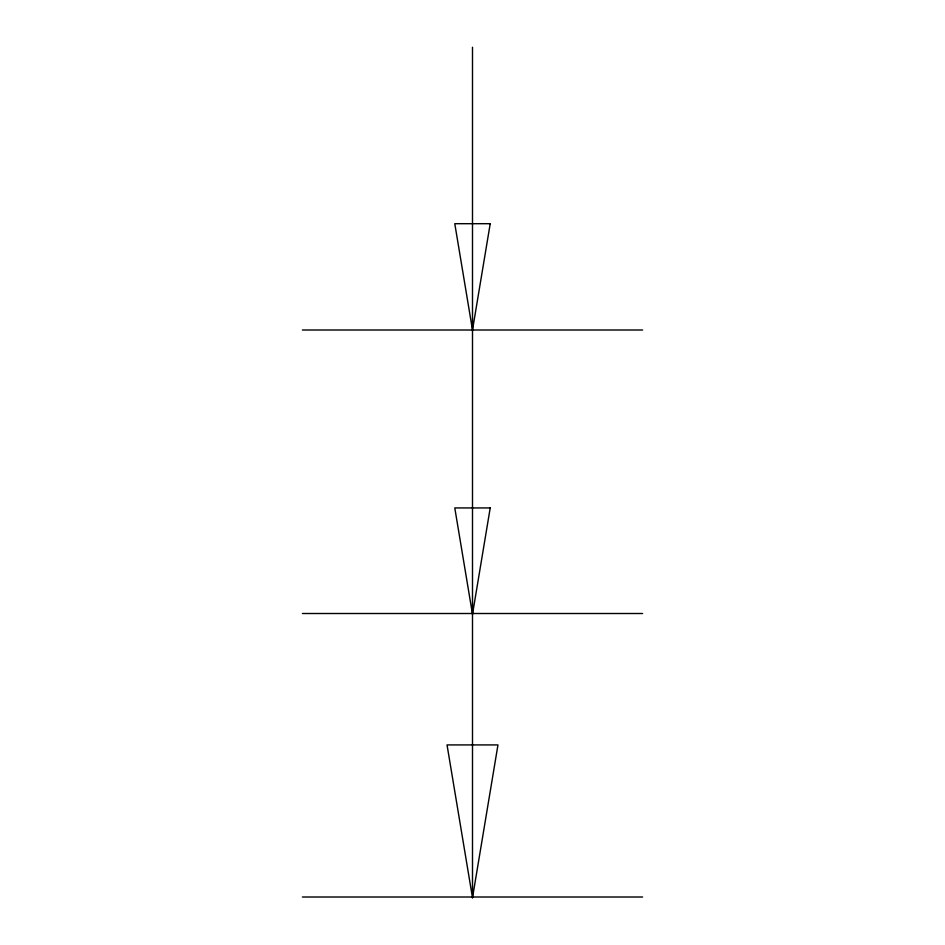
<?xml version="1.0" encoding="UTF-8"?>
<svg xmlns="http://www.w3.org/2000/svg" width="945" height="945" viewBox="0 0 945 945"><rect width="100%" height="100%" fill="white"/><g stroke="black" fill="none" stroke-linecap="round" stroke-linejoin="round"><path stroke-width="1.42" d="M472.5 897.75L497.968 744.92L447.032 744.92L472.5 897.75L472.5 47.25M302.4 330.006L642.6 330.006M302.4 613.506L642.6 613.506M302.4 897.006L642.6 897.006M490.219 223.693L472.5 330.006L454.781 223.693L490.219 223.693M490.219 507.937L472.5 614.25L454.781 507.937L490.219 507.937"/></g></svg>
